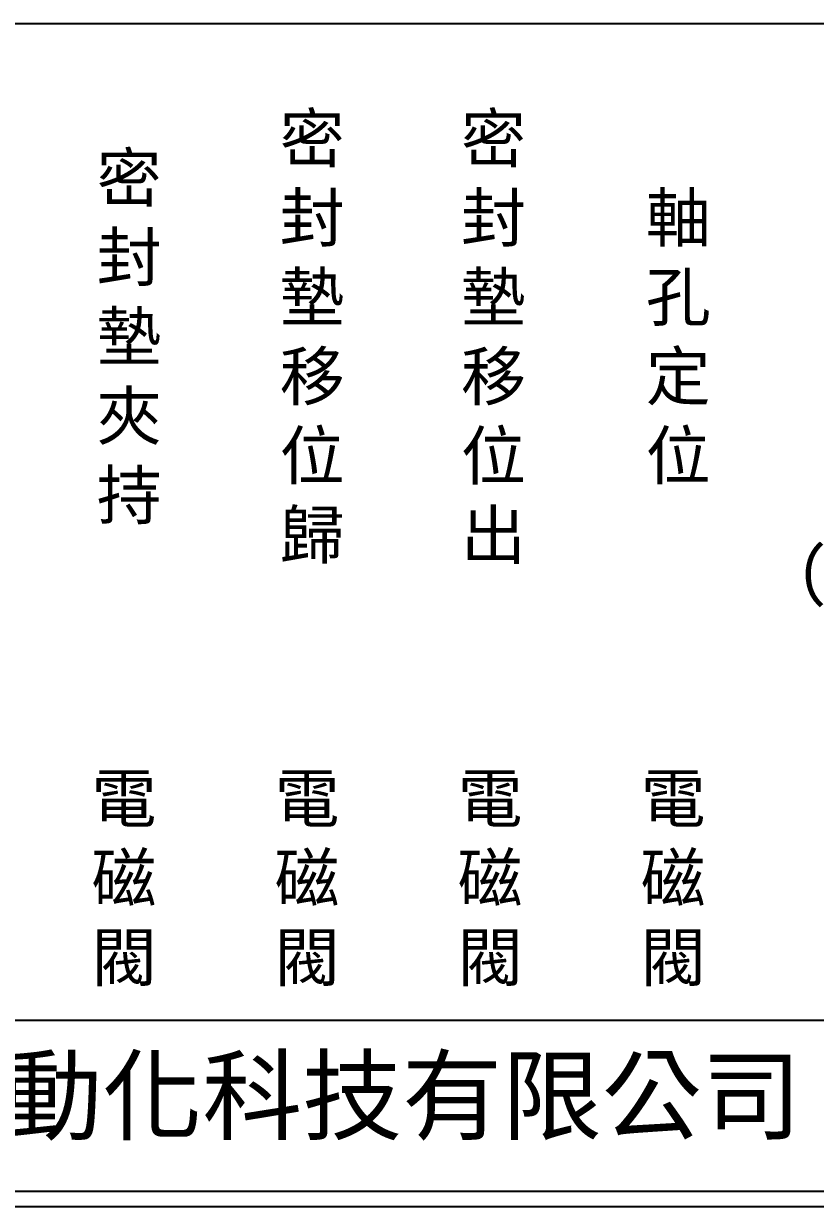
# Model space of a CAD drawing. Extents: x 926 to 1213, y 3 to 207.
# Drawn here: x 990.6 to 1055.5, y 3 to 100 of the extents above; entities that cross this region are included whole.
import ezdxf

# ---------------------------------------------------------------- set-up
doc = ezdxf.new("R2010")
doc.units = 0
doc.layers.add('圖框層', color=7, linetype='CONTINUOUS')
doc.layers.add('標尺寸層', color=3, linetype='CONTINUOUS')
doc.styles.add('CNS', font='romanc.shx', dxfattribs={"bigfont": 'chineset.shx'})
doc.styles.add('STSL', font='KAIU.TTF')

msp = doc.modelspace()

# ---------------------------------------------------------------- linework, layer by layer
at = {"layer": '圖框層', "color": 7}
for p, q in [((926.992, 18.25), (1211.493, 18.25)), ((926.992, 4.25), (1211.493, 4.25)), ((925.742, 3), (1212.742, 3))]:
    msp.add_line(p, q, dxfattribs=at)
at = {"layer": '標尺寸層', "color": 7}
msp.add_line((930.49, 99.958), (1208.361, 99.958), dxfattribs=at)

# ---------------------------------------------------------------- texts
at = {"layer": '圖框層', "color": 4, "style": 'STSL'}
msp.add_text('泓陞自動化科技有限公司', height=6, dxfattribs=at).set_placement((964.346, 9.076))
at = {"layer": '標尺寸層', "color": 7, "char_height": 3.9, "width": 2.84806, "attachment_point": 5, "style": 'CNS'}
for s, insert in [('{\\fDFKai-SB|b0|i0|c136|p65;密封墊噴矽油(氣)}', (1059.265, 74.094)), ('{\\fDFKai-SB|b0|i0|c136|p65;密封墊移位歸}', (1014.265, 74.094)), ('{\\fDFKai-SB|b0|i0|c136|p65;密封墊移位出}', (1029.121, 74.082)), ('{\\fDFKai-SB|b0|i0|c136|p65;密封墊夾持}', (999.265, 74.094)), ('{\\fDFKai-SB|b0|i0|c136|p65;軸孔定位}', (1044.265, 74.094)), ('{\\fDFKai-SB|b0|i0|c136|p65;電磁閥}', (998.842, 29.715)), ('{\\fDFKai-SB|b0|i0|c136|p65;電磁閥}', (1013.842, 29.715)), ('{\\fDFKai-SB|b0|i0|c136|p65;電磁閥}', (1028.842, 29.715)), ('{\\fDFKai-SB|b0|i0|c136|p65;電磁閥}', (1043.842, 29.715))]:
    msp.add_mtext(s, dxfattribs=dict(at, insert=insert))

doc.saveas('drawing.dxf')
